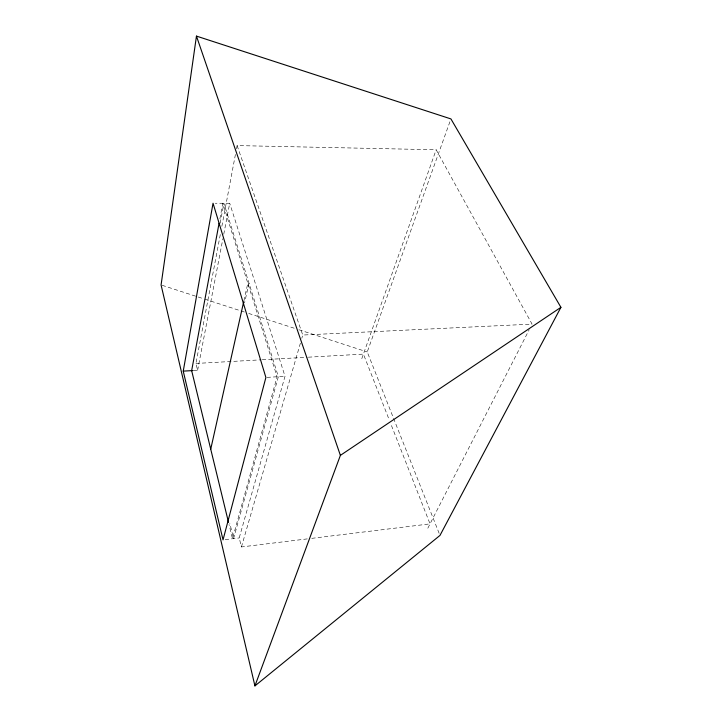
<?xml version="1.0" encoding="UTF-8"?>
<svg xmlns="http://www.w3.org/2000/svg" width="722" height="722" viewBox="0 0 722 722"><rect width="100%" height="100%" fill="white"/><g stroke="black" fill="none" stroke-linecap="round" stroke-linejoin="round"><path stroke-width="0.54" stroke-dasharray="3.61 2.71" d="M219.903 218.766L222.791 203.252L277.095 376.758L232.493 538.756L229.045 524.551M220.165 223.197L223.892 203.252L278.358 376.685L233.558 538.63L229.831 523.333M193.198 370.548L197.62 370.287L195.933 363.455L220.39 234.063M221.853 226.32L235.643 153.326M236.482 148.894L237.105 145.582L436.169 149.77L532.06 324.106L302.744 335.035L301.805 338.284M197.62 370.287L222.899 238.648M223.757 234.226L229.704 203.252L215.255 203.252M243.892 300.812L247.827 283.232L249 283.195L244.559 302.969M307.274 538.892L241.428 546.951L239.199 537.953L285.019 376.27L229.704 203.252M241.428 546.951L300.56 342.607M361.776 358.69L436.169 149.77M439.147 533.323L367.236 351.948L450.167 121.043M427.821 528.224L529.199 329.71M311.742 538.35L430.041 523.874L390.972 424.319M225.183 539.623L239.199 537.953M267.023 377.389L285.019 376.27M195.933 363.455L261.129 359.818M262.248 359.755L307.211 357.246M308.33 357.182L363.41 354.105L389.32 420.123M162.152 285.298L203.812 298.836M204.877 299.188L244.397 312.03M248.675 313.42L294.603 328.348M298.872 329.737L367.236 351.948M237.105 145.582L302.744 335.035"/><path stroke-width="1.08" d="M196.456 36.1L161.078 284.955L254.929 685.9L439.978 535.426L560.922 307.328L450.934 118.922L196.456 36.1L340.387 455.374L254.929 685.9M183.244 371.126L213.035 203.243L265.895 377.462L223.026 539.885L183.244 371.126L192.612 370.576M219.082 223.206L191.655 370.639L228.513 522.367M210.734 449.156L243.648 301.913M340.387 455.374L560.922 307.328"/></g></svg>
